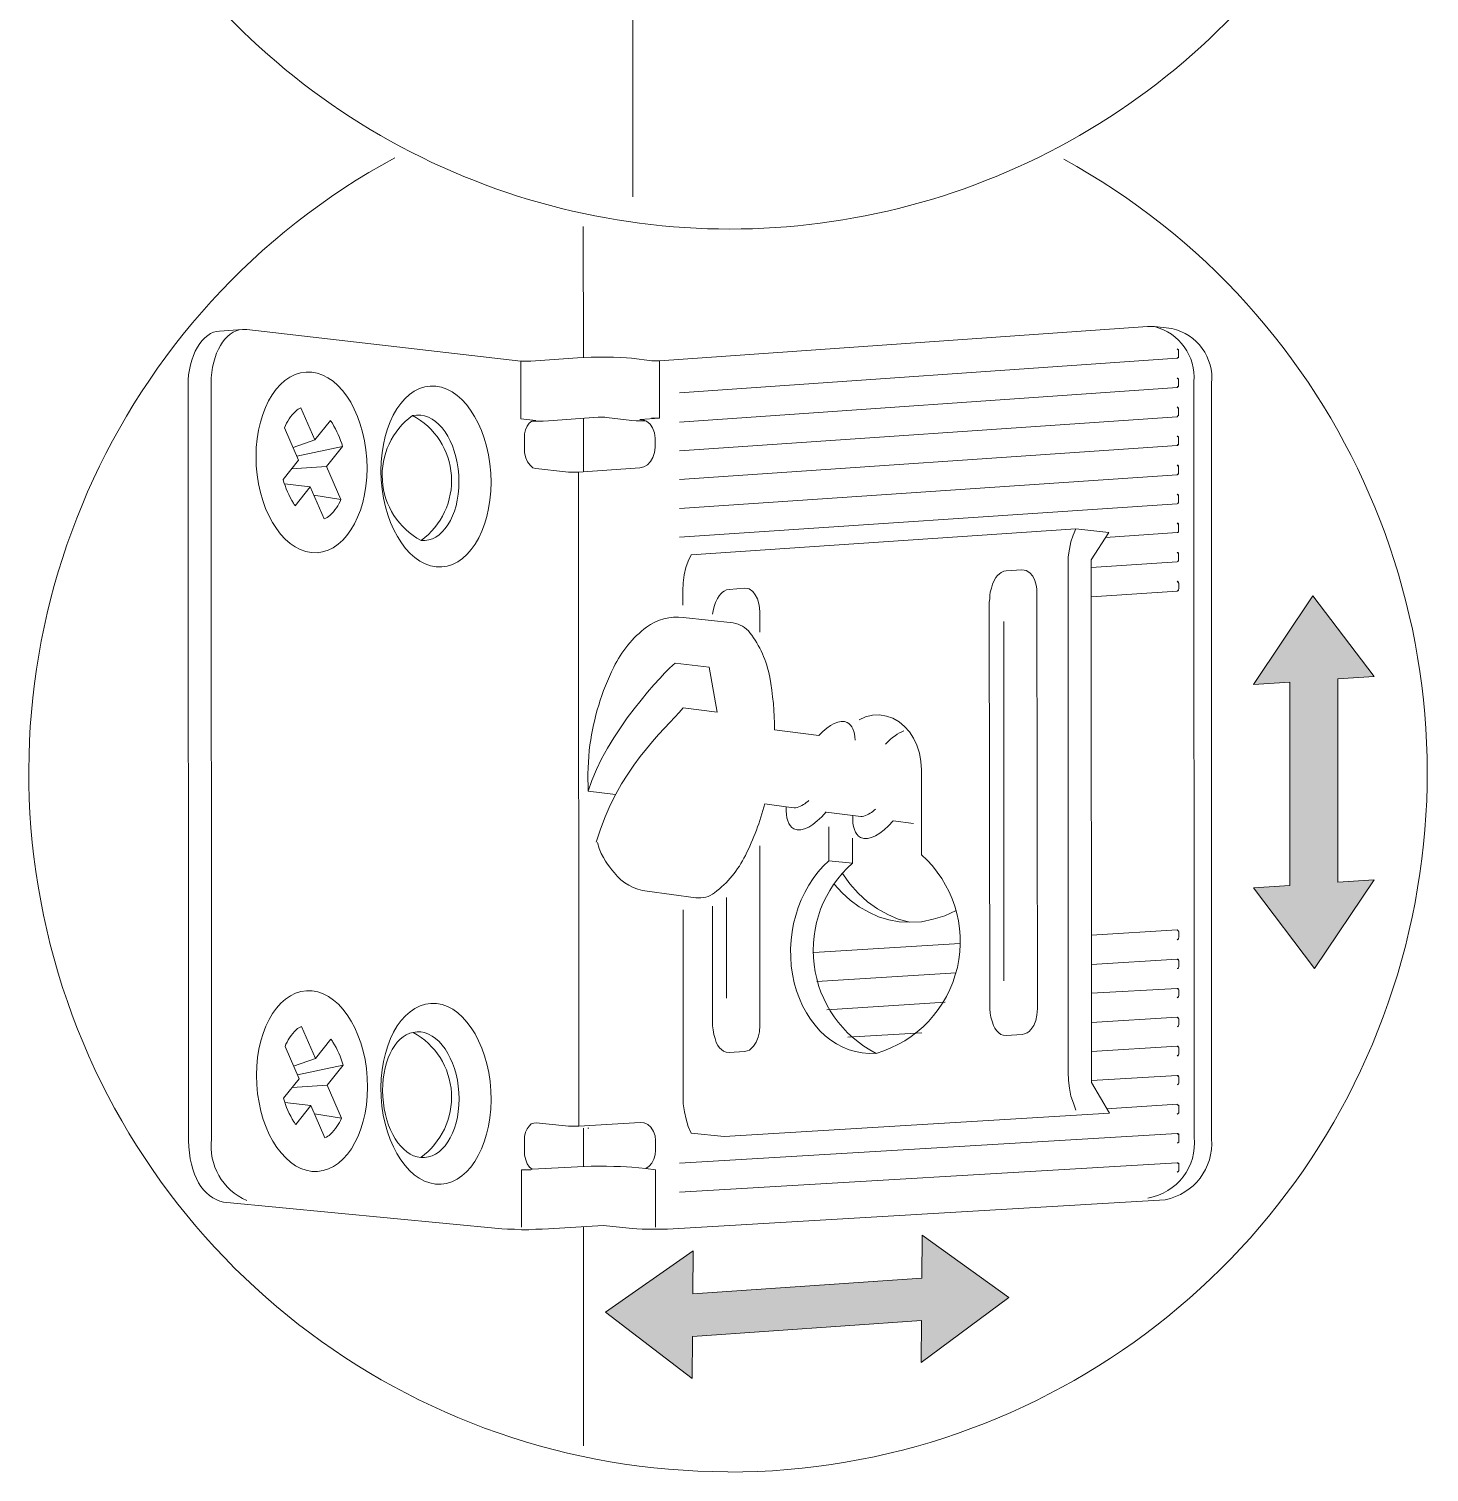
# Model space of a CAD drawing. Header units: metres. Extents: x -8.4 to 7.9, y -3.9 to 2.
# Drawn here: x 4.2766 to 4.488, y -2.1714 to -1.9536 of the extents above; entities that cross this region are included whole.
import ezdxf

# ---------------------------------------------------------------- set-up
doc = ezdxf.new("R2010")
doc.units = ezdxf.units.M
doc.header["$MEASUREMENT"] = 0
doc.layers.add('PDF19_Geometry_Num_Penna__7', color=7, linetype='Continuous', lineweight=18)

msp = doc.modelspace()

# ---------------------------------------------------------------- hatches: boundary and pattern name
at = {"layer": 'PDF19_Geometry_Num_Penna__7', "linetype": 'Continuous', "lineweight": 18}
for points in [[(4.466936464977398, -2.052206186430813), (4.466936464977398, -2.082899702022305), (4.461439630137603, -2.083269036901815), (4.470671512871793, -2.095434749122431), (4.479647243996001, -2.082047848993759), (4.474150409156205, -2.082415694619722), (4.474150409156205, -2.05172217902823), (4.479647243996001, -2.051352844148721), (4.47041536126181, -2.039188621181651), (4.461439630137603, -2.052575521310323)], [(4.42449854699357, -2.145073654779211), (4.411449707419933, -2.135666040126545), (4.41139311578517, -2.142145782306971), (4.37680818067691, -2.144541991263143), (4.376863283058127, -2.138062249082717), (4.36364913634084, -2.147291153309815), (4.37669648666093, -2.157288512366859), (4.376751589042147, -2.150950249273341), (4.411336524150406, -2.148552551063623), (4.411281421769189, -2.154892303410687)]]:
    msp.add_hatch(color=7, dxfattribs=at).paths.add_polyline_path(points)

# ---------------------------------------------------------------- linework, layer by layer
at = {"layer": 'PDF19_Geometry_Num_Penna__7', "color": 7, "linetype": 'Continuous', "lineweight": 18, "flags": 128}
for points in [[(4.309974502498645, -1.801566005972997, 0.2070657753625278), (4.276878820936795, -1.87831468748719, 1.000005780793238), (4.487953238399784, -1.878316911982178, 0.0287864284504875), (4.487229927352897, -1.86610131915309)], [(4.347953297513816, -2.134729597496563), (4.348826000092012, -2.134786189131327), (4.349872945335138, -2.134786189131327), (4.350931804606634, -2.134850227033822), (4.352048744766441, -2.134850227033822), (4.353095690009567, -2.134786189131327), (4.354084554364382, -2.134786189131327), (4.355027251859259, -2.134729597496563), (4.363276376178174, -2.134234569617736), (4.367685907003737, -2.134670027354707), (4.36836053886026, -2.134729597496563), (4.369163246521774, -2.134786189131327), (4.370105944016651, -2.134786189131327), (4.371024813454786, -2.134786189131327), (4.372025591837973, -2.134786189131327), (4.37296828933285, -2.134786189131327), (4.373817461705012, -2.134729597496563), (4.448117363612845, -2.130318726342806, 0.3811468024770502), (4.455121323041607, -2.121139116408098), (4.455121323041611, -2.007135268176934, 0.3826526469594292), (4.449106525818371, -1.998880186843833), (4.446488418083782, -1.998577868373912), (4.445929948003879, -1.998577868373912), (4.445453386869029, -1.998577868373912)], [(4.446488120233075, -1.998578017299267, -0.3645563929509468), (4.452457048447082, -2.006891030595322), (4.45250321530702, -2.120888921812301, -0.3937708121619135), (4.445499404803613, -2.130074488761197)], [(4.304078547708412, -2.007135268176933), (4.304148542625093, -2.121139116408098, 0.3332244400974221), (4.309476793963436, -2.130452759161984)], [(4.31705426493292, -2.018135937348194), (4.323942062585061, -2.016670511858527, 0.07040757210402941), (4.322394579224988, -2.013163617607443, 0.02638928267783126), (4.322097919918543, -2.012728755571891), (4.319756366567525, -2.015647543597499), (4.317647583545809, -2.010814915839401)], [(4.335736801747267, -2.011912048927041), (4.335108336750682, -2.011912048927041), (4.334479871754098, -2.011980554590175, -0.5549167512803518), (4.335783266457915, -2.030841057203321, -0.5503614619569664), (4.334480169604809, -2.011981150291594)], [(4.319066991100891, -2.02275515507309), (4.316785156817083, -2.025599778272086, -0.02448717076026923), (4.316524835297171, -2.025211529872538, -0.07042229244476285), (4.314951290000036, -2.021638363838639), (4.317302821349815, -2.018707512859305), (4.315180635046183, -2.013851057044465)], [(4.395839202821119, -2.060262005639404), (4.389143518876462, -2.059439937681787, 0.04612317384139303), (4.38840782762454, -2.051451581658847, 0.1156600756246917), (4.385435277545906, -2.044764833235471, 0.1968546044732751), (4.382893121742184, -2.043287493717433), (4.375358988050901, -2.04247287202754, 0.1992674173207853), (4.36982641112599, -2.043924894235296, 0.1174369330825585), (4.364861239802263, -2.0499578603518, 0.08066829946802431), (4.361284052783788, -2.061679775015586, 0.04446984107757681), (4.361027454397742, -2.068668841908884), (4.365131837171645, -2.069181145128848)], [(4.407023199103942, -2.057653429127514), (4.407953982570447, -2.058211899207418), (4.408768604260333, -2.058892488078127), (4.409501317005167, -2.059701152753827), (4.410129782001752, -2.060695974122828), (4.410618257164973, -2.061748876380139), (4.411002484579947, -2.062923897428256), (4.411246722161558, -2.06417487040724), (4.41131641922753, -2.065472010246162), (4.41131641922753, -2.078258741195631, -0.5893473481344983), (4.404486702463697, -2.1082359258313, -0.5285982223350156), (4.400891644402665, -2.079555732109198)], [(4.36494299982196, -2.080967395545839, 0.200322233291227), (4.369920085174059, -2.083785063255646), (4.377250191129486, -2.084757545821451, 0.1994533801185616), (4.380091686896032, -2.084006962034057, 0.1166483639762109), (4.384739647214374, -2.078364180346715, 0.04886449385852842), (4.387671540671192, -2.070606062922053), (4.390897263852715, -2.071040180330831), (4.392090155943388, -2.071187616431925, 0.1188126946236895), (4.392551824542771, -2.071141449571975, 0.1170235912153167), (4.394335950291373, -2.07006174075084)], [(4.39692710253677, -2.071842143365572), (4.4009585118869, -2.072349085272769), (4.402151403977573, -2.07249801062741, 0.1128620245666332), (4.40261605108405, -2.072453333021006, 0.1158886896186349), (4.404397198325561, -2.071373624199874)], [(4.317126940505984, -2.111505135216377), (4.324014738158126, -2.11003970972671, 0.07040757210370772), (4.322467254798053, -2.106532666550271, 0.02638928268385389), (4.322170595491609, -2.10609780451472), (4.319829042140589, -2.109016741465682), (4.317720259118873, -2.104184113707584)], [(4.335736801747267, -2.104995607965022), (4.335178331667365, -2.104995607965022), (4.334596033530718, -2.105071559895889, -0.55187936588109), (4.335737397448685, -2.12393102003155)], [(4.319139666673956, -2.116124352941274), (4.316857832390149, -2.11896897614027, -0.02448717074647344), (4.316597510870237, -2.118580578815366, -0.07042229244491718), (4.315024114498454, -2.115007561706822), (4.317375645848235, -2.112076710727488), (4.315253459544602, -2.107220254912648)]]:
    msp.add_lwpolyline(points, format="xyb", dxfattribs=at)
for points in [[(4.367767369172725, -1.948562777271308), (4.367773326186911, -1.978991205731539)], [(4.360251255449353, -1.983458370669348), (4.36028550828092, -2.003231190005022)], [(4.305381644561519, -1.999258606169975), (4.30884862681756, -1.999014368588364)], [(4.309477091814144, -1.999014070737655), (4.309162859315853, -1.999014070737655), (4.30884862681756, -1.999014070737655)], [(4.35249120199508, -2.012844917348511), (4.352805434493371, -2.012783857953108), (4.353095838934921, -2.012725777064798), (4.350861958615307, -2.012481539483187), (4.350861958615307, -2.003790255786344), (4.309477091814144, -1.99901421966301)], [(4.445452940092965, -1.998577868373912), (4.371781056405653, -2.003732174898034)], [(4.367557980124101, -2.0033540534226), (4.366813353350896, -2.003295972534291), (4.365894483912761, -2.003231934631795), (4.364823710612893, -2.003173853743485), (4.363706770453087, -2.003173853743485), (4.362589830293279, -2.003173853743485), (4.361484804161844, -2.003173853743485), (4.360367864002037, -2.003231934631795), (4.359413252478789, -2.003295972534291), (4.352363126190088, -2.003790404711698)], [(4.367557980124101, -2.003353904497246), (4.370594568105228, -2.003732174898034), (4.370862633743582, -2.003732174898034), (4.371153038185132, -2.003732174898034), (4.371467270683424, -2.003732174898034), (4.371781503181716, -2.003732174898034)], [(4.374806474985183, -2.008566440835033), (4.449909531330594, -2.0033540534226)], [(4.450106857425493, -2.002114845546633), (4.449908786703821, -2.001922731839147)], [(4.449908786703821, -2.001922880764501), (4.449978781620501, -2.001988407920543), (4.450106857425493, -2.002044999555307), (4.450106857425493, -2.002237113262794), (4.450106857425493, -2.003039820924308)], [(4.450037011434167, -2.003231934631795), (4.449908935629175, -2.0033540534226), (4.449978930545857, -2.0033540534226), (4.450107006350848, -2.003231934631795), (4.450107006350848, -2.003039820924308)], [(4.352362828339379, -2.003790255786344), (4.351932434064467, -2.003790255786344), (4.351373963984563, -2.003790255786344), (4.350861660764598, -2.003790255786344)], [(4.369791860443713, -2.012845215199221), (4.369315299308863, -2.012662037013012), (4.368802996088898, -2.012603956124702), (4.371781503181716, -2.012407374656576), (4.371781503181716, -2.003732472748744)], [(4.300611267601663, -2.00739186656298), (4.3006574344616, -2.121382311512226)], [(4.374806474985183, -2.012976567362014), (4.449909531330594, -2.007752265921211)], [(4.449908786703821, -2.00633836860425), (4.449978781620501, -2.00633836860425), (4.450106857425493, -2.006456019634416), (4.450106857425493, -2.006640687074171), (4.450106857425493, -2.007449351749871)], [(4.450106857425493, -2.00651871720872), (4.449908786703821, -2.006338517529604)], [(4.450037011434167, -2.007632678861434), (4.449908935629175, -2.007751819145147), (4.449978930545857, -2.007693738256837), (4.450107006350848, -2.007571619466031), (4.450107006350848, -2.007449500675226)], [(4.355027251859259, -2.012783857953108), (4.362519686451243, -2.012225387873205)], [(4.362520133227307, -2.012225387873205), (4.362834365725599, -2.012225387873205), (4.363148598223892, -2.012225387873205), (4.363520911610495, -2.012225387873205), (4.363777063220477, -2.012289425775701)], [(4.363776616444413, -2.012289574701055), (4.367615912087055, -2.012725925990153)], [(4.374806474985183, -2.017315805420186), (4.449909531330594, -2.01216745591025)], [(4.450106857425493, -2.010928099108928), (4.449908786703821, -2.010673436752493)], [(4.449908786703821, -2.010673585677846), (4.449978781620501, -2.010736134326796), (4.450106857425493, -2.010858253117601), (4.450106857425493, -2.010992285936778), (4.450106857425493, -2.011789036584107)], [(4.450037011434167, -2.012045188194089), (4.449908935629175, -2.012167306984895), (4.449978930545857, -2.0121032690824), (4.450107006350848, -2.011981150291594), (4.450107006350848, -2.011789036584107)], [(4.355027102933904, -2.012784155803818), (4.354200567215647, -2.012845215199221), (4.353363606722565, -2.012845215199221), (4.35249090414437, -2.012845215199221), (4.352094762701025, -2.013162426204606), (4.351804358259475, -2.013598777493704), (4.351536292621121, -2.014151290559421), (4.351420130844502, -2.01477379854182), (4.351373963984563, -2.015448430398344), (4.351373963984563, -2.01688109230999)], [(4.353095838934921, -2.012725777064799), (4.352723525548319, -2.012783857953108)], [(4.360286252907693, -2.012406630029803), (4.360286252907693, -2.020479873504887)], [(4.36761606101241, -2.012725777064799), (4.368244526008995, -2.012783857953108), (4.368989152782199, -2.012783857953108), (4.369791860443713, -2.012844917348511)], [(4.369477627945422, -2.012725777064799), (4.368802996088898, -2.012603658273993)], [(4.371106573474484, -2.015391689838226), (4.371024664529432, -2.014587492923164), (4.370710432031139, -2.013836909135774), (4.370350032672908, -2.013278439055871), (4.369791562593005, -2.012845066273866)], [(4.371781354256361, -2.012406630029803), (4.371537116674751, -2.012406630029803), (4.371152889259777, -2.012406630029803), (4.370862484818227, -2.012406630029803), (4.370594419179874, -2.012406630029803)], [(4.316468094737053, -2.016803948976285), (4.319756366567525, -2.015648288224272)], [(4.323942062585061, -2.016670065082463), (4.3215205363186, -2.019691760528127)], [(4.371106722399839, -2.015391391987516), (4.371106722399839, -2.016821075392069), (4.371024813454786, -2.017559745151088), (4.370792489901547, -2.018310328938478), (4.370420176514944, -2.018926879906692), (4.369989782240031, -2.019427269098285), (4.369431312160128, -2.019741501596577), (4.368802847163543, -2.019863620387383), (4.359565007415168, -2.020538252243906)], [(4.374806474985183, -2.021655490254422), (4.449909531330594, -2.016507140744486)], [(4.450106857425493, -2.015268081793874), (4.449908786703821, -2.015087882114758), (4.449978781620501, -2.015087882114758), (4.450106857425493, -2.015210000905563), (4.450106857425493, -2.015391689838226), (4.450106857425493, -2.016204822274565)], [(4.450037011434167, -2.016384873028326), (4.449908935629175, -2.016506991819131), (4.449978930545857, -2.016506991819131), (4.450107006350848, -2.016384873028326), (4.450107006350848, -2.01620467334921)], [(4.351373963984563, -2.016880943384635), (4.351420130844502, -2.017630037918479), (4.351618201566175, -2.018370196931044), (4.351850525119414, -2.018991215659896), (4.352246666562759, -2.019485647837304), (4.352653232780929, -2.019863918238092), (4.353095541084212, -2.019986037028898), (4.357575215751811, -2.020480469206305), (4.358017524055094, -2.020538550094615), (4.358494085189944, -2.020538550094615), (4.359052555269849, -2.020538550094615), (4.359564858489813, -2.020538550094615), (4.359611025349752, -2.11921351157259)], [(4.316236813661296, -2.020035331321283), (4.321520685243955, -2.01969280300561)], [(4.323690378735719, -2.024651421613734), (4.3215205363186, -2.019692207304191)], [(4.374806474985183, -2.026007535893093), (4.449909531330594, -2.020917267271467)], [(4.449908786703821, -2.01948549891195), (4.450036862508812, -2.01948549891195), (4.450106857425493, -2.019609106956302), (4.450106857425493, -2.019799731410242), (4.450106857425493, -2.020603928325303)], [(4.450106857425493, -2.01966584751642), (4.449908786703821, -2.019485647837304)], [(4.450107006350848, -2.020794552779243), (4.449908935629175, -2.020916671570049), (4.450037011434167, -2.020858590681739), (4.450107006350848, -2.020736471890933), (4.450107006350848, -2.020603928325303)], [(4.315151892452736, -2.022283657400298), (4.319067140026246, -2.022754261520963)], [(4.321183071464985, -2.027597909755304), (4.319066842175537, -2.022754857222381)], [(4.319618163838417, -2.02402042488612), (4.3236897830343, -2.024651868389797)], [(4.374806474985183, -2.030346773951266), (4.449909531330594, -2.025316075471496)], [(4.450106857425493, -2.024081335356168), (4.449908786703821, -2.023837097774557), (4.450036862508812, -2.023901135677053), (4.450106857425493, -2.024017297453673), (4.450106857425493, -2.024139416244478), (4.450106857425493, -2.024954037934364)], [(4.450107006350848, -2.025191722800371), (4.449908935629175, -2.025315330844722), (4.450037011434167, -2.025255760702867), (4.450107006350848, -2.025133641912061), (4.450107006350848, -2.024953442232945)], [(4.375318480354439, -2.038422400232024), (4.375364647214377, -2.03722950814135), (4.37551655107611, -2.036052997839687), (4.375760788657721, -2.034942014694066), (4.376121188015953, -2.033947193325064), (4.376551582290865, -2.033011942097919), (4.434644384629191, -2.029107119299235)], [(4.434644086778483, -2.029107566075299), (4.434201778475199, -2.03004430655599), (4.433887545976907, -2.031028703150167), (4.433643308395295, -2.032150111070613), (4.433480979758737, -2.033325132118729), (4.433480979758737, -2.034506110181032)], [(4.436936196911761, -2.033761483407827), (4.439612385534658, -2.029666036155202), (4.434644235703836, -2.029107566075299)], [(4.439123612520726, -2.030404854839576), (4.449908786703821, -2.029666185080557)], [(4.449908786703821, -2.028234714571749), (4.450036862508812, -2.028234714571749), (4.450106857425493, -2.028356833362554), (4.450106857425493, -2.028554904084227), (4.450106857425493, -2.029351654731555)], [(4.450106857425493, -2.028421020190404), (4.449908786703821, -2.028234863497103)], [(4.450107006350848, -2.029543917364397), (4.449908935629175, -2.029666036155202), (4.450037011434167, -2.029666036155202), (4.450107006350848, -2.029543917364397), (4.450107006350848, -2.02935180365691)], [(4.43968208260063, -2.117287757811729), (4.436993979949361, -2.1126338404792), (4.436935899061051, -2.033761483407827)], [(4.436936196911761, -2.034942312544775), (4.44990908455453, -2.034069609966579)], [(4.450106857425493, -2.032830699941321), (4.449908786703821, -2.032650500262206)], [(4.449908786703821, -2.032650649187561), (4.450036862508812, -2.032650649187561), (4.450106857425493, -2.032772767978366), (4.450106857425493, -2.032952967657482), (4.450106857425493, -2.033761632333182)], [(4.450107006350848, -2.033947789026483), (4.449908935629175, -2.034069907817289), (4.450037011434167, -2.034007359168339), (4.450107006350848, -2.033883751123987), (4.450107006350848, -2.033761632333182)], [(4.422299813057651, -2.036868066305637), (4.422544050639263, -2.036431715016539), (4.422788288220874, -2.036117482518247), (4.423102520719167, -2.035873244936635), (4.423346758300777, -2.035681131229149), (4.423730985715751, -2.035496463789394), (4.424091385073981, -2.035436893647538), (4.426441427170215, -2.035256693968422)], [(4.426441427170215, -2.035255800416294), (4.42683756861356, -2.035315370558151), (4.42712797305511, -2.035379408460646), (4.427686443135013, -2.035751721847248), (4.428116837409926, -2.036250621785295), (4.428431069908219, -2.036868662007056), (4.42862914062989, -2.037607331766074), (4.428745302406511, -2.038165801845977), (4.428745302406511, -2.038916385633368), (4.428815297323191, -2.101470991596736)], [(4.433480681908027, -2.034506110181032), (4.433480681908027, -2.111080549030296)], [(4.375318331429083, -2.03842195345596), (4.375318331429083, -2.040609666915635)], [(4.380530569916161, -2.039595932026594), (4.380774807497771, -2.039219150879353), (4.381019045079382, -2.038916832409432), (4.381287110717737, -2.038659191545903), (4.381531348299347, -2.038478991866787), (4.381891747657578, -2.0382868781593), (4.382275975072552, -2.038224329510351), (4.384626017168785, -2.038042640577689)], [(4.384626017168785, -2.038043236279108), (4.384998330555388, -2.038101317167418), (4.38531256305368, -2.038165355069913), (4.385871033133584, -2.038537668456516), (4.386231432491814, -2.039038057648109), (4.386545664990107, -2.039654608616322), (4.386789902571719, -2.040405192403713), (4.386859897488399, -2.040963662483616), (4.386929892405081, -2.041702332242635), (4.386929892405081, -2.044704667392196)], [(4.422299664132297, -2.036868066305637), (4.422055426550687, -2.03742653638554), (4.421869269857384, -2.038043087353754), (4.421671199135712, -2.038659638321967), (4.421625032275774, -2.03916002751356), (4.421625032275774, -2.039654459690968), (4.421543123330721, -2.040154848882561)], [(4.436994426725425, -2.039351992295692), (4.449909233479885, -2.038479289717497)], [(4.450106857425493, -2.037229359215996), (4.449908786703821, -2.036989589395024)], [(4.450107006350848, -2.038357170926691), (4.449908935629175, -2.038479289717497), (4.450037011434167, -2.038421208829187), (4.450107006350848, -2.03828717601001), (4.450153173210786, -2.038101019316709)], [(4.44990908455453, -2.036990036171088), (4.450037160359521, -2.037048117059398), (4.450107155276203, -2.037170235850203), (4.450153322136141, -2.03730426866938), (4.450153322136141, -2.038101019316708)], [(4.380530718841515, -2.039596229877303), (4.380216486343223, -2.040212780845517), (4.38001841562155, -2.04082933181373), (4.37990225384493, -2.041463753824501), (4.37978609206831, -2.041958186001908)], [(4.421543421181431, -2.040213078696226), (4.421625330126483, -2.100842079824087)], [(4.423730687865042, -2.043075126161715), (4.423730687865042, -2.097310761814843)], [(4.375339180978733, -2.056123370033934), (4.380484551981577, -2.056760770551796), (4.379282724369625, -2.049977220647903), (4.374134374859688, -2.0493353523694)], [(4.401892273860498, -2.057897964559834), (4.402857310158572, -2.057473527299107), (4.403928083458439, -2.057217375689125), (4.404986942729937, -2.057159294800815), (4.406033887973062, -2.057339494479931), (4.407022752327878, -2.057653726978223)], [(4.407034666356249, -2.073160132754144), (4.410120399704408, -2.073544360169118)], [(4.397354667229944, -2.079189524662136), (4.397354667229944, -2.074059046194757)], [(4.386929892405081, -2.07690903070652), (4.386929892405081, -2.10401195599762)], [(4.400891644402667, -2.075768858191389), (4.400891644402667, -2.079556029959908), (4.397354667229944, -2.079189673587491)], [(4.399390625753241, -2.081109470334167), (4.400507565913046, -2.082656804768885), (4.401740667849473, -2.084087977426985), (4.403171840507573, -2.085397031294279), (4.404673008082353, -2.08644993355159), (4.406232256545444, -2.087310722101414), (4.407825757840102, -2.088003225000494), (4.409571162996493, -2.088427662261221), (4.407953833645093, -2.088369581372911), (4.406394585182002, -2.08806726290299), (4.404847250747283, -2.087630911613892), (4.403369911229245, -2.086950322743183), (4.401938738571146, -2.086135701053298), (4.400577560829729, -2.085140879684296), (4.399344458893302, -2.084029896538675), (4.398157523816814, -2.082720842671381)], [(4.379768667801817, -2.086032346857177), (4.379786538844375, -2.103383639926389)], [(4.381892045508288, -2.084727611825168), (4.381892045508288, -2.099916508744994)], [(4.375347371873239, -2.086589178758179), (4.375365242915795, -2.11462437676933)], [(4.416575271350609, -2.086693873282492), (4.414853694250961, -2.087508494972378), (4.413108289094569, -2.088002927149786), (4.411316717078239, -2.088369283522202), (4.409571311921847, -2.088427364410512)], [(4.436994426725425, -2.090417007148515), (4.449909233479885, -2.089614299487)], [(4.449908935629175, -2.089614299487), (4.450153173210786, -2.089858537068611)], [(4.449908935629175, -2.09110936112224), (4.450037011434167, -2.091033409191373), (4.450107006350848, -2.090911290400568), (4.450153173210786, -2.090731090721452), (4.450153173210786, -2.089916469031566)], [(4.450153322136141, -2.08991691580763), (4.450107155276203, -2.08980075403101), (4.450037160359521, -2.089678635240205), (4.44990908455453, -2.089614597337709)], [(4.395097554555006, -2.093023200854731), (4.417134039281223, -2.091662023113313)], [(4.450106857425493, -2.090975477228418), (4.449908786703821, -2.091109510047595)], [(4.436994426725425, -2.094826686899432), (4.449909233479885, -2.094019511477278)], [(4.449908935629175, -2.094018766850505), (4.450153173210786, -2.094209391304445)], [(4.449908935629175, -2.095443237867645), (4.450037011434167, -2.095443237867645), (4.450107006350848, -2.095327076091025), (4.450153173210786, -2.095129005369353), (4.450153173210786, -2.094332254722024)], [(4.450153322136141, -2.094332403647379), (4.450107155276203, -2.094134332925706), (4.450037160359521, -2.094019660402632), (4.44990908455453, -2.094019660402632)], [(4.395539565007581, -2.097374799717338), (4.416575271350609, -2.096065745850044)], [(4.450106857425493, -2.095327076091025), (4.449908786703821, -2.095443237867645)], [(4.436994426725425, -2.099166371733668), (4.449909233479885, -2.098427701974649)], [(4.449908935629175, -2.098427850900004), (4.450153173210786, -2.098608050579119)], [(4.449908935629175, -2.099858725707394), (4.450037011434167, -2.099782773776527), (4.450107006350848, -2.099660654985721), (4.450153173210786, -2.099544493209101), (4.450153173210786, -2.098729871519216)], [(4.450153322136141, -2.098730169369925), (4.450107155276203, -2.09854996969081), (4.450037160359521, -2.098427850900004), (4.44990908455453, -2.098427850900004)], [(4.397040434731652, -2.101650595574433), (4.414911477288562, -2.100533655414626)], [(4.421624883350419, -2.100841781973378), (4.421624883350419, -2.101528327858273), (4.421671050210358, -2.102150835840672), (4.421787211986977, -2.102767386808885), (4.421985282708651, -2.103383937777099), (4.422183353430323, -2.104012402773683)], [(4.422183353430323, -2.104012551699038), (4.422415676983563, -2.104436988959764), (4.422659914565174, -2.104815259360552), (4.422974147063465, -2.105129491858845), (4.423288379561757, -2.105373729440456), (4.42366069294836, -2.105495848231261), (4.424091087223273, -2.105565843147943), (4.426523038264559, -2.105373729440456), (4.42688343762279, -2.10530969153796), (4.427267665037763, -2.105129491858845), (4.427558069479313, -2.104937378151358), (4.427826135117666, -2.104635059681437), (4.428268443420951, -2.104012551699038), (4.4285588478625, -2.103261967911648), (4.428745004555801, -2.102465217264319), (4.428814999472482, -2.101470395895317)], [(4.450106857425493, -2.099724841813571), (4.449908786703821, -2.099858874632748)], [(4.37978609206831, -2.103447975679594), (4.37978609206831, -2.104076440676179), (4.379856086984992, -2.104692991644392), (4.379972248761612, -2.105373580515101), (4.380170319483284, -2.105990131483314), (4.380332648119843, -2.106618596479899)], [(4.436994426725425, -2.103576051484586), (4.449909233479885, -2.102767386808885)], [(4.449908935629175, -2.10276753573424), (4.450153173210786, -2.103023687344222)], [(4.449908935629175, -2.104256789280649), (4.450037011434167, -2.104200197645886), (4.450107006350848, -2.104076589601533), (4.450153173210786, -2.103884475894047), (4.450153173210786, -2.103081768232532)], [(4.450153322136141, -2.103081768232532), (4.450107155276203, -2.102959649441726), (4.450037160359521, -2.10282561662255), (4.44990908455453, -2.10276753573424)], [(4.386930041330436, -2.104012551699038), (4.386860046413754, -2.104995459039668), (4.386661975692081, -2.105810080729554), (4.386371571250532, -2.106548750488573), (4.385987343835558, -2.107178704738704), (4.385673111337266, -2.107479533955078), (4.385382706895716, -2.107735685565061), (4.384998479480743, -2.107857804355866), (4.38462616609414, -2.107979923146672), (4.382276123997906, -2.108102041937477)], [(4.400193482340109, -2.105809931804199), (4.411362883938178, -2.10512934293349)], [(4.450106857425493, -2.104134521564489), (4.449908786703821, -2.104256640355294)], [(4.380332945970552, -2.106618745405254), (4.380577183552163, -2.10704318266598), (4.380845249190517, -2.107422942320315), (4.381135653632066, -2.107677604676751), (4.381449886130359, -2.107915885244176), (4.381846027573704, -2.108038004034982), (4.382276421848617, -2.108102041937477)], [(4.436994426725425, -2.107979923146672), (4.449909233479885, -2.107178704738704)], [(4.449908935629175, -2.107178555813349), (4.450153173210786, -2.107363223253104)], [(4.449908935629175, -2.108596474114885), (4.450037011434167, -2.108596474114885), (4.450107006350848, -2.10847435532408), (4.450153173210786, -2.108294155644964), (4.450153173210786, -2.107479533955078)], [(4.450153322136141, -2.107479533955078), (4.450107155276203, -2.107299334275963), (4.450037160359521, -2.107178704738704), (4.44990908455453, -2.107178704738704)], [(4.316540770310118, -2.110172997919114), (4.319829042140589, -2.1090173371671)], [(4.324014738158126, -2.110039262950646), (4.321593211891666, -2.11306095839631)], [(4.450106857425493, -2.108474206398725), (4.449908786703821, -2.108596325189531)], [(4.433480681908027, -2.111080400104941), (4.433526848767967, -2.112331373083925), (4.433643010544586, -2.113506394132041), (4.433887248126197, -2.114681415180158), (4.434271475541171, -2.115734317437469), (4.434643788927773, -2.116787219694781)], [(4.436994426725425, -2.11233122415857), (4.449909233479885, -2.11158064037118)], [(4.449908935629175, -2.111580789296534), (4.450153173210786, -2.111772903004021)], [(4.449908935629175, -2.113006153865802), (4.450037011434167, -2.112948072977492), (4.450107006350848, -2.112825954186687), (4.450153173210786, -2.11269192136751), (4.450153173210786, -2.111895170720181)], [(4.450153322136141, -2.1118957664216), (4.450107155276203, -2.111697695699927), (4.450037160359521, -2.111581533923307), (4.44990908455453, -2.111581533923307)], [(4.316309638159715, -2.113404529189467), (4.321593509742375, -2.113062000873793)], [(4.323763054308784, -2.118020619481916), (4.321593211891666, -2.113061405172374)], [(4.375364945065086, -2.114624823545395), (4.375364945065086, -2.115856436228275), (4.375563015786758, -2.117043371304763), (4.375807253368369, -2.11816031146457), (4.376121485866662, -2.119277251624377), (4.376551880141574, -2.120266115979192)], [(4.450106857425493, -2.112889694238473), (4.449908786703821, -2.113005856015094)], [(4.315224568025802, -2.11565315311919), (4.319139815599311, -2.116123757239856)], [(4.321255747038049, -2.120967256548842), (4.319139517748602, -2.116124204015919)], [(4.439239923222701, -2.116607764642438), (4.449908935629175, -2.115931643532369)], [(4.449908935629175, -2.115932388159142), (4.450153173210786, -2.116170668726567)], [(4.449908935629175, -2.11740972767718), (4.450037011434167, -2.117345689774684), (4.450153173210786, -2.117223570983879), (4.450153173210786, -2.117043371304763), (4.450153173210786, -2.116234706629063)], [(4.450153322136141, -2.116234706629063), (4.450153322136141, -2.116114077091804), (4.450037160359521, -2.115990469047452), (4.44990908455453, -2.115932388159142)], [(4.319690988336837, -2.117389473828949), (4.32376260753272, -2.118020917332626)], [(4.35209491162638, -2.119213362647236), (4.352409144124672, -2.118899130148943), (4.352805285568017, -2.118777011358138), (4.353165684926248, -2.118718930469828), (4.357575364677165, -2.119155281758926)], [(4.353165684926248, -2.118718930469828), (4.352805285568017, -2.118777011358138)], [(4.368872991005579, -2.118654743641978), (4.359611323200461, -2.119213213721881), (4.359122848037239, -2.119213213721881), (4.358576291985707, -2.119213213721881), (4.358017821905803, -2.119213213721881), (4.357575513602519, -2.119155132833571)], [(4.369431163234774, -2.118718930469828), (4.36887269315487, -2.118654892567332)], [(4.370036098025325, -2.118957359962608), (4.369477627945422, -2.118719079395182), (4.368872991005579, -2.118655041492687)], [(4.370036098025325, -2.118957211037253), (4.370478406328608, -2.119393562326351), (4.370862633743582, -2.120027984337121), (4.371106871325193, -2.120702616193645), (4.371153038185132, -2.121383205064354), (4.371153038185132, -2.122872458610763)], [(4.381531348299347, -2.120766654096141), (4.439682231525984, -2.117287757811729)], [(4.450106857425493, -2.117287757811729), (4.449908786703821, -2.117409876602534)], [(4.352095358402443, -2.119213213721881), (4.351804953960894, -2.119649565010979), (4.35153688832254, -2.120149954202573), (4.351420726545919, -2.120766505170786), (4.351374559685982, -2.121447094041494)], [(4.360286252907693, -2.119527446220173), (4.360286252907693, -2.125298303712509)], [(4.360972649867233, -2.119527446220173), (4.361112639700596, -2.119527446220173)], [(4.374806474985183, -2.124803722609746), (4.449909531330594, -2.12033149420988)], [(4.376551582290865, -2.120266264904547), (4.381531646150057, -2.120766654096141)], [(4.449908935629175, -2.120330898508461), (4.450153173210786, -2.120511098187577)], [(4.449908935629175, -2.121761326539787), (4.450037011434167, -2.121761326539787), (4.450153173210786, -2.121639207748982), (4.450153173210786, -2.121447094041495), (4.450153173210786, -2.12064438637998)], [(4.450153322136141, -2.12064438637998), (4.450153322136141, -2.120452272672494), (4.450037160359521, -2.120331643135234), (4.44990908455453, -2.120331643135234)], [(4.352537071004308, -2.125734655001606), (4.352164757617706, -2.125420422503314), (4.351804358259475, -2.124920033311721), (4.351618201566175, -2.124304971597054), (4.351420130844502, -2.123610979444427), (4.351373963984563, -2.122936347587904), (4.351373963984563, -2.121447094041494)], [(4.367616209937765, -2.125420422503314), (4.369722014452388, -2.12560062218243), (4.370234317672351, -2.125240222824199), (4.370594717030583, -2.124803871535101), (4.370908949528876, -2.124181363552702), (4.371107020250547, -2.123552898556118), (4.371153187110487, -2.122872309685409)], [(4.450106857425493, -2.121639058823627), (4.449908786703821, -2.121761177614433)], [(4.36761606101241, -2.125420571428669), (4.366813353350896, -2.125356533526173), (4.365894483912761, -2.125298452637863), (4.364893705529575, -2.125298452637863), (4.363776765369767, -2.125240371749553), (4.362589830293279, -2.125240371749553), (4.361484804161844, -2.125240371749553), (4.360414030861976, -2.125298452637863), (4.359413252478789, -2.125356533526173), (4.352537368855018, -2.125734803926961)], [(4.369721865527032, -2.12560062218243), (4.371153038185132, -2.125798692904102), (4.371153038185132, -2.134472105558388)], [(4.374806474985183, -2.129201786183001), (4.449909531330594, -2.12473998255796)], [(4.449908935629175, -2.124739833632606), (4.450153173210786, -2.124920033311721)], [(4.449908935629175, -2.126159092262333), (4.450037011434167, -2.126101011374023), (4.450153173210786, -2.125978892583218), (4.450153173210786, -2.125856773792412), (4.450153173210786, -2.125042152102527)], [(4.450153322136141, -2.125042152102526), (4.450153322136141, -2.12486195242341), (4.450037160359521, -2.124739833632605), (4.44990908455453, -2.124739833632605)], [(4.352362828339379, -2.125798692904102), (4.351932434064467, -2.125798692904102), (4.351420130844502, -2.125798692904102), (4.350931655681279, -2.125798692904102)], [(4.350931804606634, -2.125798692904102), (4.350931804606634, -2.134472105558388)], [(4.352537368855018, -2.125734506076252), (4.352363126190088, -2.125798543978747)], [(4.450106857425493, -2.126037718098301), (4.449908786703821, -2.126159836889106)], [(4.305986579352071, -2.130691039729411), (4.34795374428988, -2.134729895347272)], [(4.360286252907693, -2.134414173595434), (4.360298166936065, -2.167468156057984)]]:
    msp.add_lwpolyline(points, dxfattribs=at)
for points in [[(4.466936464977398, -2.052206186430813), (4.461439630137603, -2.052575521310323), (4.47041536126181, -2.039188621181651), (4.479647243996001, -2.051352844148721), (4.474150409156205, -2.05172217902823), (4.474150409156205, -2.082415694619722), (4.479647243996001, -2.082047848993759), (4.470671512871793, -2.095434749122431), (4.461439630137603, -2.083269036901815), (4.466936464977398, -2.082899702022305)], [(4.42449854699357, -2.145073654779211), (4.411449707419933, -2.135666040126545), (4.41139311578517, -2.142145782306971), (4.37680818067691, -2.144541991263143), (4.376863283058127, -2.138062249082717), (4.36364913634084, -2.147291153309815), (4.37669648666093, -2.157288512366859), (4.376751589042147, -2.150950249273341), (4.411336524150406, -2.148552551063623), (4.411281421769189, -2.154892303410687)]]:
    msp.add_lwpolyline(points, close=True, dxfattribs=at)
at = {"layer": 'PDF19_Geometry_Num_Penna__7', "color": 7, "linetype": 'Continuous', "lineweight": 18}
for centre, radius, start, end in [((4.382096325993431, -2.065858094227212), 0.1055138727969288, 118.4589564353549, 269.9979378114774), ((4.382118127962527, -2.0658927381244), 0.1055407044266351, 270.0001542235389, 61.30003557129073)]:
    msp.add_arc(centre, radius, start, end, dxfattribs=at)
for centre, major_axis, ratio, start_param, end_param in [((4.305072391635167, -2.006825114245363), (0.000488618974961313, 0.007560630109513209), 0.5864975655908111, 0.04043812195606034, 1.683658801145313), ((4.309850552640841, -2.008824415589371), (-0.001222785342606537, 0.009790331378781672), 0.5764655964189922, 6.24418110929017, 7.609127803176592), ((4.335750594015813, -2.021375874266925), (-0.0005974593556885861, 0.00947550105867176), 0.6043290872958675, 3.043308054240263, 6.181569654098885), ((4.40436397232403, -2.092202751934833), (0.001603040715235791, 0.01600771564233844), 0.793140120046589, 0.7052359871658318, 3.276778489181337), ((4.335564449852352, -2.114479404357585), (-0.000601408348002813, 0.009452480611006285), 0.5865085606458479, 0.06637933045925148, 3.064553913967346), ((4.335717118704955, -2.114461185241577), (-0.0006312587359037252, 0.009482443356371714), 0.6083600374947424, 3.035990585702736, 6.17079970885378), ((4.315068053309184, -2.107885384856062), (0.01017274323141146, 0.02245096632880472), 0.4557599977756651, 2.404002855688531, 3.243282418318841)]:
    msp.add_ellipse(centre, major_axis=major_axis, ratio=ratio, start_param=start_param, end_param=end_param, dxfattribs=at)
for centre, major_axis, ratio in [((4.319252462140473, -2.019058371486445), (-0.0008253876247740338, 0.01363512174658997), 0.6115255751860469), ((4.338039388012039, -2.021191955582676), (-0.0008617900151295333, 0.0136376576470617), 0.6055350468313088), ((4.319325137785172, -2.112427569338766), (-0.0008253878685610513, 0.01363512577387103), 0.6115255751859877), ((4.338038479136884, -2.114340477055581), (-0.0007607078176602876, 0.01363996005871282), 0.6067113731641848)]:
    msp.add_ellipse(centre, major_axis=major_axis, ratio=ratio, dxfattribs=at)
for points in [[(4.315180932896891, -2.013851354895174), (4.315516014944834, -2.012926528442855), (4.316104270095666, -2.012052336611112), (4.316911445517819, -2.011280903274072)], [(4.316911743368528, -2.0112817968262), (4.317112792597293, -2.011088193865167), (4.317365965700183, -2.010928843735702), (4.317647434620455, -2.010814171212628)], [(4.323690378735719, -2.024651421613734), (4.323350828927137, -2.025530081206115), (4.322780444818864, -2.026359595431464), (4.322007522228275, -2.02709528668339)], [(4.322007671153631, -2.027094839907327), (4.321790240135855, -2.027307803164464), (4.321501324947852, -2.027477578068754), (4.321182624688922, -2.027598207606014)], [(4.374134374859688, -2.0493353523694), (4.37261980400299, -2.050577389827106), (4.363556206919544, -2.060059467157092), (4.361027454397741, -2.068668841908884)], [(4.362226303502601, -2.076395089307654), (4.365335864907502, -2.065551834236249), (4.372455986112885, -2.059492061555911), (4.375339180978734, -2.056123370033934)], [(4.400112020171121, -2.058307509285097), (4.399027843589335, -2.057760953233565), (4.397417960505668, -2.058615784769203), (4.395839351746474, -2.060262899191532)], [(4.401298955247609, -2.060962848358344), (4.401261723908949, -2.059649326730411), (4.400868560972697, -2.058688758192978), (4.400112020171123, -2.058307509285097)], [(4.408678206570066, -2.059587820558945), (4.407823375034428, -2.059870778732762), (4.406853870975715, -2.060576684913761), (4.405897770198918, -2.061571506282762)], [(4.390897263852715, -2.071040924957604), (4.390815354907662, -2.072683571619293), (4.391196603815544, -2.073904759527349), (4.392078241915018, -2.074347067830633)], [(4.392078241915017, -2.074347067830632), (4.393299429823071, -2.07495766178466), (4.395163975263175, -2.073894334752524), (4.396933208476308, -2.071801933519819)], [(4.4009585118869, -2.072348489571351), (4.400873624434754, -2.073994114740134), (4.401260830356819, -2.075216791901735), (4.402139489949201, -2.075656121697926)], [(4.402139489949202, -2.075656121697926), (4.403360677857258, -2.076269694159047), (4.405269900903755, -2.075251044733303), (4.407034666356248, -2.073160132754145)], [(4.36240084401824, -2.076417725961559), (4.363160363326909, -2.079032855189054), (4.364042001426383, -2.079811734793826), (4.36494299982196, -2.08096739554584)], [(4.315253757395311, -2.107220552763358), (4.315588839443253, -2.106295726311037), (4.316177094594085, -2.105421534479295), (4.31698427001624, -2.104650101142255)], [(4.316984418941593, -2.104650994694383), (4.317185468170359, -2.10445739173335), (4.317438641273247, -2.104298041603884), (4.317720110193518, -2.104183369080811)], [(4.323763054308784, -2.118020619481916), (4.323423504500203, -2.118899279074298), (4.322853120391927, -2.119728793299648), (4.322080197801339, -2.120464484551574)], [(4.32208049565205, -2.12046403777551), (4.321863064634274, -2.120677001032647), (4.321574149446271, -2.120846775936937), (4.321255449187341, -2.120967405474196)]]:
    msp.add_open_spline(points, degree=3, dxfattribs=at)

doc.saveas('drawing.dxf')
